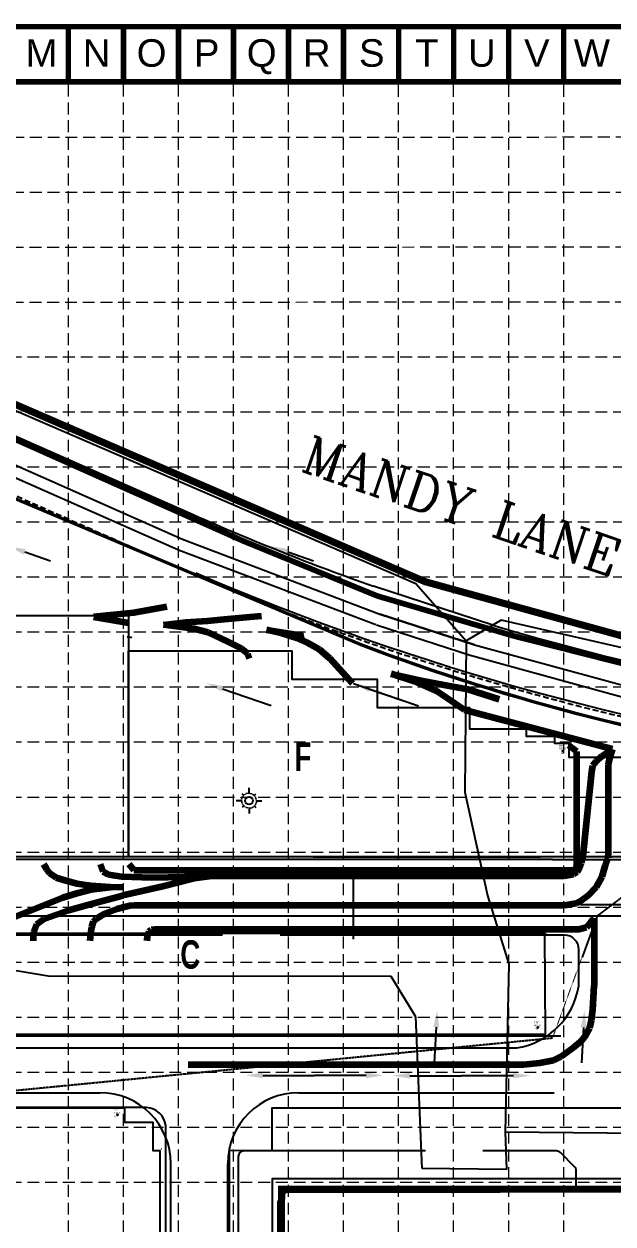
# Model space of a CAD drawing. Header units: inches. Extents: x 6004 to 15328, y 1287 to 16193.
# Drawn here: x 9083 to 11572, y 11121 to 16193 of the extents above; entities that cross this region are included whole.
import ezdxf
from ezdxf.enums import TextEntityAlignment as Align

# ---------------------------------------------------------------- set-up
doc = ezdxf.new("R2010")
doc.units = ezdxf.units.IN
doc.header["$MEASUREMENT"] = 0
for name, pattern in [('HIDDEN', [0.375, 0.25, -0.125]), ('siteplan-01jun06-tdt-civil$0$DASHED', [0.75, 0.5, -0.25]), ('siteplan-01jun06-tdt-civil$0$DASHED2', [0.375, 0.25, -0.125]), ('siteplan-01jun06-tdt-civil$0$DASHED_2', [36, 24, -12]), ('siteplan-01jun06-tdt-civil$0$FNC-UTIL', [1.15, 1, -0.15, 0, 0, 0, 0, 0, 0, 0, 0]), ('siteplan-01jun06-tdt-civil$0$HIDDEN', [0.375, 0.25, -0.125])]:
    doc.linetypes.add(name, pattern=pattern)
for name, color, linetype in [('BASE', 7, 'Continuous'), ('C-CONT_MJ', 4, 'Continuous'), ('GRID', 254, 'HIDDEN'), ('LIMITS OF DISTURBANCE', 1, 'HIDDEN'), ('SILT FENCE', 200, 'Continuous'), ('siteplan-01jun06-tdt-civil$0$AFL', 8, 'Continuous'), ('siteplan-01jun06-tdt-civil$0$APAVE', 8, 'Continuous'), ('siteplan-01jun06-tdt-civil$0$BLDG', 8, 'Continuous'), ('siteplan-01jun06-tdt-civil$0$BORDER', 8, 'Continuous'), ('siteplan-01jun06-tdt-civil$0$DEMO', 8, 'siteplan-01jun06-tdt-civil$0$DASHED2'), ('siteplan-01jun06-tdt-civil$0$EASEMENTS', 8, 'siteplan-01jun06-tdt-civil$0$DASHED_2'), ('siteplan-01jun06-tdt-civil$0$FENCE', 8, 'siteplan-01jun06-tdt-civil$0$FNC-UTIL'), ('siteplan-01jun06-tdt-civil$0$FLAT', 8, 'Continuous'), ('siteplan-01jun06-tdt-civil$0$NOTES', 8, 'Continuous'), ('siteplan-01jun06-tdt-civil$0$SHADING', 8, 'Continuous'), ('siteplan-01jun06-tdt-civil$0$SITE', 8, 'Continuous')]:
    doc.layers.add(name, color=color, linetype=linetype)
doc.styles.add('siteplan-01jun06-tdt-civil$0$FENCESTYLE', font='archs.shx')
doc.styles.add('siteplan-01jun06-tdt-civil$0$ROMANC', font='ROMANC.SHX', dxfattribs={"height": 4.32})
doc.styles.add('siteplan-01jun06-tdt-civil$0$STANDARD', font='stylu.ttf', dxfattribs={"width": 0.85})
doc.styles.add('siteplan-01jun06-tdt-civil$0$THA_text', font='stylu.ttf')
doc.styles.get("Standard").update_dxf_attribs({"font": 'ARIAL.TTF', "height": 6})
doc.linetypes.add('siteplan-01jun06-tdt-civil$0$WIREFENCE', pattern='A,0.5,-0.005,["X",siteplan-01jun06-tdt-civil$0$FENCESTYLE,S=0.06,R=0,X=0,Y=-0.03],-0.055', length=0.56)
doc.dimstyles.new('BZ', dxfattribs={"dimscale": 40, "dimtxt": 0.11, "dimasz": 6, "dimexe": 0.09, "dimexo": 0.0625, "dimgap": 0.04, "dimtad": 0, "dimdec": 0, "dimzin": 0, "dimdsep": 46, "dimtxsty": 'Standard', "dimcen": 0.02, "dimclrd": 256, "dimclre": 256, "dimclrt": 256, "dimadec": 0, "dimazin": 0, "dimtfac": 1, "dimtdec": 0, "dimtofl": 0, "dimtmove": 0, "dimatfit": 3, "dimfxl": 0, "dimtolj": 1, "dimtzin": 0, "dimlwd": -1, "dimlwe": -1, "dimarcsym": 0})

# ---------------------------------------------------------------- blocks, each defined once
blk = doc.blocks.new('siteplan-01jun06-tdt-civil$0$LP2')
for p, q in [((-5021.4944, -5108.907), (-5021.5071, -5108.8943)), ((-5021.5007, -5108.9152), (-5021.5069, -5108.9116)), ((-5021.4862, -5108.9007), (-5021.4898, -5108.8945)), ((-5021.4766, -5108.8968), (-5021.4785, -5108.8898)), ((-5021.4664, -5108.8954), (-5021.4664, -5108.8594)), ((-5021.4561, -5108.8968), (-5021.4542, -5108.8898)), ((-5021.4466, -5108.9007), (-5021.443, -5108.8945)), ((-5021.4383, -5108.907), (-5021.4256, -5108.8943)), ((-5021.4321, -5108.9152), (-5021.4258, -5108.9116)), ((-5021.506, -5108.935), (-5021.542, -5108.935)), ((-5021.5046, -5108.9248), (-5021.5116, -5108.9229)), ((-5021.5046, -5108.9453), (-5021.5116, -5108.9471)), ((-5021.4944, -5108.963), (-5021.5071, -5108.9758)), ((-5021.5007, -5108.9548), (-5021.5069, -5108.9584)), ((-5021.4862, -5108.9693), (-5021.4898, -5108.9756)), ((-5021.4766, -5108.9733), (-5021.4785, -5108.9803)), ((-5021.4664, -5108.9747), (-5021.4664, -5109.0106)), ((-5021.4561, -5108.9733), (-5021.4542, -5108.9803)), ((-5021.4466, -5108.9693), (-5021.443, -5108.9756)), ((-5021.4383, -5108.963), (-5021.4256, -5108.9758)), ((-5021.4321, -5108.9548), (-5021.4258, -5108.9584)), ((-5021.4281, -5108.9248), (-5021.4211, -5108.9229)), ((-5021.4281, -5108.9453), (-5021.4211, -5108.9471)), ((-5021.4267, -5108.935), (-5021.3908, -5108.935))]:
    blk.add_line(p, q)
blk.add_circle((-5021.4664, -5108.935), 0.0229)
blk = doc.blocks.new('siteplan-01jun06-tdt-civil$0$LP3')
at = {"layer": 'siteplan-01jun06-tdt-civil$0$BORDER'}
blk.add_blockref('siteplan-01jun06-tdt-civil$0$LP2', (5021.4664, 5108.935), dxfattribs=at)

msp = doc.modelspace()

# ---------------------------------------------------------------- hatches: boundary and pattern name
at = {"layer": 'siteplan-01jun06-tdt-civil$0$SHADING'}
for points in [[(9528.3, 13699.1, 1), (9534.3, 13699.1, 1)], [(9528.3, 13699.1, 1), (9534.3, 13699.1, 1)], [(11388.2, 13159.3, 1), (11394.2, 13159.3, 1)], [(11388.2, 13159.3, 1), (11394.2, 13159.3, 1)], [(11286.3, 12347.4, 1), (11292.3, 12347.4, 1)], [(11286.3, 12347.4, 1), (11292.3, 12347.4, 1)], [(11241.7, 11916.9, 1), (11247.7, 11916.9, 1)], [(11241.7, 11916.9, 1), (11247.7, 11916.9, 1)], [(11284.2, 11916.9, 1), (11290.2, 11916.9, 1)], [(11284.2, 11916.9, 1), (11290.2, 11916.9, 1)], [(9660.6, 11437.8, 1), (9666.6, 11437.8, 1)], [(9660.6, 11437.8, 1), (9666.6, 11437.8, 1)], [(9947, 11442.5, 1), (9953, 11442.5, 1)]]:
    msp.add_hatch(color=7, dxfattribs=at).paths.add_polyline_path(points)

# ---------------------------------------------------------------- linework, layer by layer
at = {"layer": 'BASE', "color": 9}
msp.add_line((6247.8, 15948.5), (15084.3, 15948.5), dxfattribs=at)
at = {"layer": 'BASE', "const_width": 23.3}
for points in [[(15316.9, 1298.4), (15316.9, 16181.1), (6015.2, 16181.1), (6015.2, 1298.4)], [(15084.3, 1531), (15084.3, 15948.5), (6247.8, 15948.5), (6247.8, 1531)]]:
    msp.add_lwpolyline(points, close=True, dxfattribs=at)
for points in [[(9270.8, 16181.1), (9270.8, 15948.5)], [(9503.3, 16181.1), (9503.3, 15948.5)], [(9735.9, 16181.1), (9735.9, 15948.5)], [(9968.4, 16181.1), (9968.4, 15948.5)], [(10201, 16181.1), (10201, 15948.5)], [(10433.5, 16181.1), (10433.5, 15948.5)], [(10666, 16181.1), (10666, 15948.5)], [(10898.6, 16181.1), (10898.6, 15948.5)], [(11131.1, 16181.1), (11131.1, 15948.5)], [(11363.7, 16181.1), (11363.7, 15948.5)]]:
    msp.add_lwpolyline(points, dxfattribs=at)
at = {"layer": 'C-CONT_MJ', "color": 35, "lineweight": 200}
for p, q in [((9546.9, 13704), (9378.8, 13687.6)), ((9686.5, 13729.8), (9546.9, 13704)), ((9378.8, 13687.6), (9525.6, 13661)), ((9672.4, 13653.2), (9767.7, 13664.2)), ((9802.3, 13636.6), (9672.4, 13653.2)), ((9767.7, 13664.2), (9858.9, 13669.7)), ((9858.9, 13669.7), (9929.3, 13676.6)), ((9929.3, 13676.6), (10023.2, 13686.3)), ((10023.2, 13686.3), (10086.8, 13691.8)), ((9861.6, 13620.1), (9802.3, 13636.6)), ((9944.5, 13581.4), (9861.6, 13620.1)), ((10170.2, 13617.5), (10107.2, 13631.6)), ((10107.2, 13631.6), (10169.6, 13622.4)), ((10169.6, 13622.4), (10224, 13613.8)), ((10235.7, 13596.5), (10170.2, 13617.5)), ((10224, 13613.8), (10255.5, 13611.3)), ((10281.4, 13577.3), (10235.7, 13596.5)), ((10255.5, 13611.3), (10266, 13613.1)), ((10001.1, 13552.5), (9944.5, 13581.4)), ((10028.8, 13530.4), (10001.1, 13552.5)), ((10332.1, 13548.7), (10281.4, 13577.3)), ((10376, 13510.6), (10332.1, 13548.7)), ((10035.7, 13511.1), (10028.8, 13530.4)), ((10471.3, 13405.9), (10376, 13510.6)), ((10733.4, 13414.3), (10634.8, 13446.3)), ((10634.8, 13446.3), (10761.3, 13418.4)), ((10832.3, 13369.7), (10733.4, 13414.3)), ((10761.3, 13418.4), (10856.5, 13399.9)), ((10856.5, 13399.9), (10959, 13380.9)), ((10946.5, 13291.9), (10832.3, 13369.7)), ((10959, 13380.9), (11091.3, 13339.1)), ((11569.4, 13127.7), (10946.5, 13291.9)), ((11418.4, 13117.8), (11385.6, 13143.6)), ((11418.4, 12636.2), (11418.4, 13117.8)), ((11502.6, 13076.5), (11524.6, 13098.4)), ((11524.6, 13098.4), (11543.1, 13108.8)), ((11543.1, 13108.8), (11569.4, 13127.7)), ((11552.6, 13062.6), (11558.9, 13090.2)), ((11558.9, 13090.2), (11569.4, 13127.7)), ((11481.8, 13031.5), (11486.5, 13058.1)), ((11486.5, 13058.1), (11502.6, 13076.5)), ((11552.6, 12694.3), (11552.6, 13062.6)), ((11445.9, 12676.6), (11481.8, 13031.5)), ((11551.1, 12668.3), (11552.6, 12694.3)), ((9165.5, 12641.3), (9178.2, 12619.8)), ((9405.5, 12641.3), (9416.5, 12610.2)), ((9525.7, 12641.3), (9547.6, 12615.6)), ((11430.9, 12624.7), (11439, 12646.7)), ((11439, 12646.7), (11445.9, 12676.6)), ((11526.5, 12589.7), (11540.3, 12638.7)), ((11540.3, 12638.7), (11551.1, 12668.3)), ((9178.2, 12619.8), (9191.5, 12604.1)), ((9191.5, 12604.1), (9219.4, 12585.9)), ((9219.4, 12585.9), (9259.4, 12572.6)), ((9416.5, 12610.2), (9440.5, 12598.1)), ((9440.5, 12598.1), (9496.7, 12588.8)), ((9496.7, 12588.8), (9623.6, 12584.8)), ((9547.6, 12615.6), (11395.4, 12615.6)), ((9623.6, 12584.8), (9761.2, 12587.5)), ((9802.6, 12580.8), (9669.3, 12547.2)), ((9761.2, 12587.5), (9888.1, 12592.8)), ((9888.1, 12592.8), (9802.6, 12580.8)), ((9888.1, 12592.8), (11366.2, 12592.8)), ((11366.2, 12592.8), (11405.5, 12599.4)), ((11405.5, 12599.4), (11420.5, 12608.6)), ((11420.5, 12608.6), (11430.9, 12624.7)), ((11502, 12545.3), (11526.5, 12589.7)), ((9259.4, 12572.6), (9306.7, 12560.5)), ((9306.7, 12560.5), (9365, 12552)), ((9365, 12533.8), (9306.7, 12518)), ((9365, 12552), (9447.5, 12545.9)), ((9449.9, 12542.3), (9365, 12533.8)), ((9447.5, 12545.9), (9505.7, 12544.7)), ((9505.7, 12544.7), (9449.9, 12542.3)), ((9669.3, 12547.2), (9500.4, 12509.8)), ((11468.3, 12510.1), (11502, 12545.3)), ((9247.3, 12498.7), (9038.5, 12415.8)), ((9306.7, 12518), (9247.3, 12498.7)), ((9353.2, 12469.2), (9500.4, 12509.8)), ((11416.2, 12476.4), (11436.1, 12487.1)), ((11436.1, 12487.1), (11468.3, 12510.1)), ((9169, 12410.1), (9272, 12447.4)), ((9272, 12447.4), (9353.2, 12469.2)), ((9407.8, 12423.1), (9425.8, 12433.4)), ((9425.8, 12433.4), (9449.5, 12443.2)), ((9449.5, 12443.2), (9476.8, 12452.5)), ((9476.8, 12452.5), (9508.3, 12461.2)), ((9508.3, 12461.2), (9530.5, 12466.4)), ((9530.5, 12466.4), (9550.1, 12468.4)), ((9550.1, 12468.4), (9586.7, 12468.4)), ((9586.1, 12468.5), (11367.1, 12468.5)), ((11367.1, 12468.5), (11416.2, 12476.4)), ((9125.2, 12354.5), (9138.1, 12388.2)), ((9138.1, 12388.2), (9169, 12410.1)), ((9365.8, 12347.6), (9370, 12375.6)), ((9370, 12375.6), (9376.9, 12399.4)), ((9376.9, 12399.4), (9389.9, 12411.8)), ((9389.9, 12411.8), (9407.8, 12423.1)), ((11429.6, 12367.3), (11460, 12375.6)), ((11460, 12375.6), (11476.1, 12391.8)), ((11476.1, 12391.8), (11492.3, 12413.9)), ((11492.3, 12413.9), (11492.3, 12127.1)), ((9123.3, 12331.3), (9125.2, 12354.5)), ((9123.3, 12317.4), (9123.3, 12331.3)), ((9363.3, 12317.4), (9363.8, 12332.3)), ((9363.8, 12332.3), (9365.8, 12347.6)), ((9603.3, 12317.4), (9605.5, 12338.3)), ((9605.5, 12338.3), (9611.8, 12357.2)), ((9611.8, 12357.2), (9621.9, 12366)), ((9621.9, 12366), (9635.8, 12367.3)), ((9635.8, 12367.3), (11429.6, 12367.3)), ((11486, 12027.6), (11492.3, 12126.9)), ((11480.4, 11981.4), (11486, 12027.6)), ((11473.4, 11949.3), (11480.4, 11981.4)), ((11456, 11918), (11473.4, 11949.3)), ((11409.5, 11869.6), (11377.2, 11845.4)), ((11433.8, 11889.8), (11409.5, 11869.6)), ((11456, 11918), (11433.8, 11889.8)), ((11351, 11827.3), (11320.7, 11811.2)), ((11377.2, 11845.4), (11351, 11827.3)), ((11193.6, 11793), (9777.4, 11793)), ((11262.2, 11801.1), (11193.6, 11793)), ((11320.7, 11811.2), (11262.2, 11801.1))]:
    msp.add_line(p, q, dxfattribs=at)
at = {"layer": 'C-CONT_MJ', "color": 35}
msp.add_line((10474.8, 12324.6), (10474.8, 12576.5), dxfattribs=at)
at = {"layer": 'C-CONT_MJ', "color": 7, "extrusion": (0, 0, -1)}
for points in [[(-9086.2, 13961.7), (-9194.5, 13924.3)], [(-10197.7, 13961.8), (-10306, 13924.4)], [(-9921.6, 13382.9), (-10128, 13311.7)], [(-10543.5, 13381.6), (-10749.9, 13310.4)], [(-10453.6, 12469.8), (-10235.2, 12469.8)], [(-11075.5, 12468.5), (-10857.1, 12468.5)], [(-11714.3, 12470.1), (-11435.2, 12470.1)], [(-10825.1, 11952.4), (-10816.2, 11802.8)], [(-11447, 11951.1), (-11438.1, 11801.5)], [(-10528.9, 11748.9), (-10310.5, 11748.9)], [(-11150.8, 11747.6), (-10932.4, 11747.6)]]:
    msp.add_lwpolyline(points, dxfattribs=at)
at = {"layer": 'C-CONT_MJ', "color": 7}
for points in [[(10016.8, 12469.8), (10235.2, 12469.8)], [(10638.7, 12468.5), (10857.1, 12468.5)], [(10092.1, 11748.9), (10310.5, 11748.9)], [(10714, 11747.6), (10932.4, 11747.6)]]:
    msp.add_lwpolyline(points, dxfattribs=at)
at = {"layer": 'C-CONT_MJ', "color": 35}
for points in [[(9922.6, 12341.4), (7594.7, 12341.4, 0.414239), (7534.7, 12281.4), (7534.8, 10558.5)], [(9003.3, 11865.3), (11165.2, 11865, 0.325549), (11427.3, 12127.1), (11427.3, 12281.4, 0.414214), (11367.3, 12341.4), (10165.6, 12341.4)], [(10779.4, 11429.5), (10012.5, 11429.5, 0.414214), (9988.5, 11405.5), (9988.5, 11087.9, -0.414214), (9964.5, 11063.9), (9952.5, 11063.9, 0.414206), (9928.5, 11039.9), (9928.4, 9029.9, 0.414041), (9952.4, 9005.9), (10132.5, 9005.8, 0.4144), (10156.5, 9029.8), (10156.5, 11201.5, -0.41422), (10216.5, 11261.5), (11392.5, 11261.5, 0.414214), (11416.5, 11285.5), (11416.5, 11345.5, 0.198924), (11409.4, 11362.5), (11349.4, 11422.5, 0.198901), (11332.5, 11429.5), (11022.4, 11429.5)]]:
    msp.add_lwpolyline(points, format="xyb", dxfattribs=at)
msp.add_lwpolyline([(8195, 11469.4), (8195, 9149.8, 0.414214), (8339, 9005.8), (9538, 9005.8, 0.414214), (9682, 9149.8), (9682, 11536.8, 0.359399), (9600.8, 11613.4), (8339, 11613.4, 0.414214)], format="xyb", close=True, dxfattribs=at)
msp.add_arc((9519.5, 13541.3), 60, 70.7923, 90, dxfattribs=at)
at = {"layer": 'C-CONT_MJ', "color": 35, "lineweight": 200}
msp.add_arc((11397.7, 12636.2), 20.7, 263.6749, 359.999, dxfattribs=at)
at = {"layer": 'C-CONT_MJ', "color": 7, "extrusion": (0, 0, -1)}
for points in [[(-9090.1, 13973.1), (-9018.1, 13985.2), (-9082.3, 13950.4)], [(-10201.6, 13973.1), (-10129.6, 13985.2), (-10193.8, 13950.4)], [(-9925.5, 13394.3), (-9853.5, 13406.4), (-9917.6, 13371.6)], [(-10547.4, 13393), (-10475.4, 13405.1), (-10539.5, 13370.3)], [(-11075.5, 12456.5), (-11147.5, 12468.5), (-11075.5, 12480.5)], [(-10837.1, 11951.7), (-10829.3, 12024.2), (-10813.1, 11953.1)], [(-11459, 11950.4), (-11451.2, 12022.9), (-11435, 11951.8)], [(-10528.9, 11736.9), (-10600.9, 11748.9), (-10528.9, 11760.9)], [(-11150.8, 11735.6), (-11222.8, 11747.6), (-11150.8, 11759.6)]]:
    msp.add_solid(points, dxfattribs=at)
at = {"layer": 'C-CONT_MJ', "color": 7}
for points in [[(10016.8, 12457.8), (9944.8, 12469.8), (10016.8, 12481.8)], [(10092.1, 11736.9), (10020.1, 11748.9), (10092.1, 11760.9)], [(10714, 11735.6), (10642, 11747.6), (10714, 11759.6)]]:
    msp.add_solid(points, dxfattribs=at)
at = {"layer": 'DEFPOINTS', "color": 7}
for p, q in [((7453.5, 15246.7), (10739.4, 13828.3)), ((10739.4, 13828.3), (10951.5, 13585.9)), ((11099.4, 13673.5), (10951.5, 13585.9)), ((12502, 13350.6), (11099.4, 13673.5)), ((10951.5, 13585.9), (10946, 12945.5)), ((10951.5, 13585.9), (10946, 12945.5)), ((10946, 12945.5), (11041.7, 12508.8)), ((10946, 12945.5), (11041.7, 12508.8)), ((11041.7, 12508.8), (11131.2, 12218.7)), ((11041.7, 12508.8), (11131.2, 12218.7)), ((9185.6, 12168), (8693.3, 12251.5)), ((11131.2, 12218.7), (11116.6, 11510.8)), ((11131.2, 12218.7), (11116.6, 11510.8)), ((10634, 12167.4), (9185.6, 12168)), ((10739.5, 11996.1), (10634, 12167.4)), ((10765.9, 11354.9), (10739.5, 11996.1)), ((11116.6, 11510.8), (11122, 11350.5)), ((11116.6, 11510.8), (14436.5, 11476)), ((11122, 11350.5), (10765.9, 11354.9))]:
    msp.add_line(p, q, dxfattribs=at)
at = {"layer": 'GRID', "color": 252, "linetype": 'HIDDEN', "lineweight": 0, "ltscale": 200}
for p, q in [((9270.8, 2460.7), (9270.8, 15948.5)), ((9503.3, 2460.7), (9503.3, 15948.5)), ((9735.9, 2460.7), (9735.9, 15948.5)), ((9968.4, 2460.6), (9968.4, 15948.5)), ((10201, 2460.6), (10201, 15948.5)), ((10433.5, 2460.6), (10433.5, 15948.5)), ((10666, 2460.5), (10666, 15948.5)), ((10898.6, 2460.5), (10898.6, 15948.5)), ((11131.1, 2460.4), (11131.1, 15948.5)), ((11363.7, 2460.4), (11363.7, 15948.5)), ((6258.3, 15714.4), (15080.5, 15715.6)), ((6258.2, 15481.2), (15080.5, 15483)), ((6256.8, 15249.4), (15084.3, 15250.9)), ((6256.5, 15017.1), (15084.3, 15018.4)), ((6247.8, 14785.8), (15084.3, 14785.8)), ((6247.8, 14553.3), (15084.3, 14553.3)), ((6247.8, 14320.7), (15084.3, 14320.7)), ((6247.8, 14088.2), (15084.3, 14088.2)), ((6247.8, 13855.7), (15084.3, 13855.7)), ((6247.8, 13623.1), (15084.3, 13623.1)), ((6247.8, 13390.6), (15084.3, 13390.6)), ((6247.8, 13158), (15084.3, 13158)), ((6247.8, 12925.5), (15084.3, 12925.5)), ((6247.8, 12693), (15084.3, 12693)), ((6247.8, 12460.4), (15084.3, 12460.4)), ((6247.8, 12227.9), (15084.3, 12227.9)), ((6247.8, 11995.3), (15084.3, 11995.3)), ((6247.8, 11762.8), (15084.3, 11762.8)), ((6247.8, 11530.2), (15084.3, 11530.2)), ((6247.8, 11297.7), (15084.3, 11297.7))]:
    msp.add_line(p, q, dxfattribs=at)
at = {"layer": 'LIMITS OF DISTURBANCE', "ltscale": 500, "const_width": 30}
msp.add_lwpolyline([(6712.3, 8447.5), (10153.2, 8431.5), (10172, 11267.1), (14477.6, 11268.8), (14446.7, 13099.7), (14293, 13234.4), (13514.7, 13264.7), (12176.3, 13450.2), (10777.7, 13835.6), (7424.4, 15286.7), (7439.1, 14978.1), (6780.5, 13487.5), (6542.4, 13405.3), (6524.8, 12858.9), (6710, 12829.5), (6714.3, 9663), (6550.5, 9646.9), (6555.3, 9215.4), (6714.6, 9192.8)], close=True, dxfattribs=at)
at = {"layer": 'SILT FENCE', "const_width": 24}
msp.add_lwpolyline([(8005.4, 13968.4), (8341.4, 14751.5), (10005.4, 14009.4), (10576.2, 13775.1), (11149.6, 13606.9), (11932.9, 13408.6), (12493.3, 13311.2), (12731.2, 13282.3), (12727.5, 13188.7)], dxfattribs=at)
at = {"layer": 'siteplan-01jun06-tdt-civil$0$AFL', "color": 7}
for centre in [(11360.1, 13120.3), (11254.6, 11951), (9477.6, 11581.8)]:
    msp.add_circle(centre, 2, dxfattribs=at)
at = {"layer": 'siteplan-01jun06-tdt-civil$0$APAVE', "color": 7}
for p, q in [((8308.6, 14654.6), (9752.7, 14015.6)), ((8309.9, 14601.5), (9733.3, 13971.7)), ((9752.7, 14015.6), (10587.2, 13698.8)), ((9735.7, 13970.7), (10570.2, 13653.9)), ((10587.2, 13698.8), (10987.3, 13569.3)), ((10572.4, 13653.1), (10972.5, 13523.7)), ((10987.3, 13569.3), (11850.4, 13332.7)), ((10974.6, 13523.1), (11837.7, 13286.4))]:
    msp.add_line(p, q, dxfattribs=at)
at = {"layer": 'siteplan-01jun06-tdt-civil$0$BLDG', "color": 7}
for p, q in [((8406.8, 14459.7), (10508.3, 13572.7)), ((8404.5, 14454.2), (10506, 13567.2)), ((10305.5, 12673.3), (11265.3, 12673.3)), ((11092.1, 11921.4), (11040, 11921.4))]:
    msp.add_line(p, q, dxfattribs=at)
for radius in [8978.6, 8972.6]:
    msp.add_arc((13687.2, 21963.3), radius, 249.2487, 262.29164, dxfattribs=at)
at = {"layer": 'siteplan-01jun06-tdt-civil$0$EASEMENTS', "color": 7}
msp.add_line((7572.5, 14852.1), (9717, 13903.1), dxfattribs=at)
msp.add_arc((14140.7, 23899.9), 10931.8, 246.13032, 269.52598, dxfattribs=at)
at = {"layer": 'siteplan-01jun06-tdt-civil$0$FENCE', "color": 7, "linetype": 'siteplan-01jun06-tdt-civil$0$WIREFENCE', "ltscale": 225}
msp.add_arc((14140.6, 23931.2), 10951.5, 246.70231, 262.65262, dxfattribs=at)
at = {"layer": 'siteplan-01jun06-tdt-civil$0$FLAT', "color": 7}
for p, q in [((8369.8, 14751.2), (9798.5, 14119)), ((10987.3, 13569.3), (10587.2, 13698.8))]:
    msp.add_line(p, q, dxfattribs=at)
for start, end in [(246.12975, 250.50651), (253.33556, 270.17188)]:
    msp.add_arc((14140.6, 23931.2), 10730, start, end, dxfattribs=at)
at = {"layer": 'siteplan-01jun06-tdt-civil$0$SITE', "color": 7}
for p, q in [((11063.6, 13651.9), (10560, 13816.3)), ((11316.7, 12661.7), (7755.5, 12661.7)), ((11316.7, 12661.7), (12416, 12661.7)), ((11805.2, 12421.7), (7755.5, 12421.7)), ((8465.5, 11915.5), (11351.4, 11915.5)), ((8465.5, 11675.5), (9403.9, 11675.5)), ((10243.9, 11675.5), (11323.8, 11675.5)), ((9703.9, 9309.3), (9703.9, 11375.5)), ((9943.9, 9309.3), (9943.9, 11375.5))]:
    msp.add_line(p, q, dxfattribs=at)
for points in [[(7966.2, 13693.1), (9525.2, 13693.1), (9525.2, 12673.3), (7725.4, 12673.3), (7725.4, 13213.1), (7785.4, 13213.1), (7785.4, 13573.1), (7906.2, 13573), (7906.2, 13633.1), (7966.2, 13633.1), (7966.2, 13693.1)], [(9525.3, 13543.3), (10215.5, 13543.3), (10215.5, 13423.3), (10575.5, 13423.3), (10575.5, 13303.3), (10965.2, 13303.3), (10965.2, 13213.3), (11205.2, 13213.3), (11205.2, 13183.3), (11325.2, 13183.3), (11325.2, 13153.3), (11385.2, 13153.3), (11385.2, 13093.3), (11805.2, 13093.3), (11805.2, 12973.3), (12465.3, 12973.3), (12465.3, 12673.3), (9525.3, 12673.3), (9525.3, 13543.3)], [(10108.7, 8761.9), (10108.7, 8461.9), (7558.6, 8461.7), (7564.9, 12161.7), (7684.9, 12161.7), (7684.9, 12174.1), (7682.9, 12174.1), (7682.9, 12349.4), (11282.9, 12349.4), (11284.6, 11921), (7918.4, 11921.7), (7918.7, 8762), (10108.7, 8761.9)], [(8307.6, 11611.8), (9507.6, 11611.9), (9507.6, 11551.8), (9627.6, 11551.8), (9627.6, 11431.8), (9657.6, 11431.8), (9657.6, 9241.8), (9627.6, 9241.8), (9627.6, 9121.8), (9567.6, 9121.8), (9567.6, 9061.8), (8307.6, 9061.8), (8307.6, 9121.8), (8247.6, 9121.8), (8247.6, 9241.8), (8217.6, 9241.8), (8217.6, 11431.8), (8247.6, 11431.8), (8247.6, 11551.8), (8307.6, 11551.8), (8307.6, 11611.8)], [(10132.1, 9061.9), (9952, 9061.9), (9952, 11431.9), (10132, 11433), (10132, 11611.9), (12652, 11611.9), (12652, 11611.9), (12652, 11611.9), (12652, 11311.9), (10132, 11311.9), (10132.1, 9061.9)]]:
    msp.add_lwpolyline(points, dxfattribs=at)
at = {"layer": 'siteplan-01jun06-tdt-civil$0$SITE', "color": 7, "linetype": 'siteplan-01jun06-tdt-civil$0$HIDDEN'}
msp.add_lwpolyline([(11648.3, 13256), (11836.7, 13090.7), (11836.7, 12673.3), (11504.9, 12421.7), (11316.3, 11906), (8307.6, 11611.8)], dxfattribs=at)
at = {"layer": 'siteplan-01jun06-tdt-civil$0$SITE', "color": 7}
for centre, start, end in [((9403.9, 11375.5), 0, 90), ((10243.9, 11375.5), 90, 180)]:
    msp.add_arc(centre, 300, start, end, dxfattribs=at)

# ---------------------------------------------------------------- block references
at = {"layer": 'siteplan-01jun06-tdt-civil$0$DEMO', "color": 7, "xscale": 722.0878044148703, "yscale": 722.0878044148703, "zscale": 722.0878044148712}
msp.add_blockref('siteplan-01jun06-tdt-civil$0$LP3', (10034, 12910), dxfattribs=at)

# ---------------------------------------------------------------- texts
at = {"layer": 'BASE'}
for s, p in [('O', (9622.4, 16070.2)), ('Q', (10087.5, 16070.2)), ('S', (10552.6, 16070.2)), ('M', (9157.3, 16070.2)), ('N', (9389.9, 16070.2)), ('P', (9855, 16070.2)), ('R', (10320, 16070.2)), ('T', (10785.1, 16070.2)), ('U', (11017.7, 16070.2)), ('V', (11250.2, 16070.2)), ('W', (11482.7, 16070.2))]:
    msp.add_text(s, height=116.3, dxfattribs=at).set_placement(p, align=Align.MIDDLE_CENTER)
at = {"layer": 'siteplan-01jun06-tdt-civil$0$BLDG', "color": 7, "char_height": 120, "width": 102.093, "attachment_point": 1, "style": 'siteplan-01jun06-tdt-civil$0$STANDARD'}
for s, insert in [('{\\fArial Narrow|b1|i0|c0|p34;F}', (10225.5, 13155.9)), ('{\\fArial Narrow|b1|i0|c0|p34;C}', (9743.7, 12320))]:
    msp.add_mtext(s, dxfattribs=dict(at, insert=insert))
at = {"layer": 'siteplan-01jun06-tdt-civil$0$FLAT', "color": 7, "style": 'siteplan-01jun06-tdt-civil$0$ROMANC'}
msp.add_text('MANDY LANE', height=155.97, rotation=341.1375, dxfattribs=at).set_placement((10933.1, 14155.8), align=Align.MIDDLE)
at = {"layer": 'siteplan-01jun06-tdt-civil$0$NOTES', "color": 7, "linetype": 'siteplan-01jun06-tdt-civil$0$DASHED', "style": 'siteplan-01jun06-tdt-civil$0$THA_text'}
for p in [(11353.1, 13107.4), (11241.2, 11941.5), (9464.2, 11572.3)]:
    msp.add_text('FD', height=7, dxfattribs=at).set_placement(p)
at = {"layer": 'siteplan-01jun06-tdt-civil$0$NOTES', "color": 7, "linetype": 'siteplan-01jun06-tdt-civil$0$DASHED', "char_height": 7, "width": 56.588, "attachment_point": 1, "style": 'siteplan-01jun06-tdt-civil$0$THA_text'}
for insert in [(11344.3, 13145.4), (11237.8, 11975.3), (9460.7, 11606.1)]:
    msp.add_mtext('FIRE \\PRISER', dxfattribs=dict(at, insert=insert))

# ---------------------------------------------------------------- leaders
at = {"layer": 'C-CONT_MJ', "color": 35}
for points in [[(10475.4, 13405.1), (10749.9, 13310.4)], [(11552.6, 13010.8), (11552.6, 12720.5)], [(10184.4, 12468.5), (10474.8, 12468.5)], [(10765.1, 12468.5), (10474.8, 12468.5)]]:
    msp.add_leader(points, dimstyle='BZ', override={"dimscale": 1, "dimasz": 10, "dimgap": 0.04, "dimtad": 0}, dxfattribs=at)

doc.saveas('drawing.dxf')
